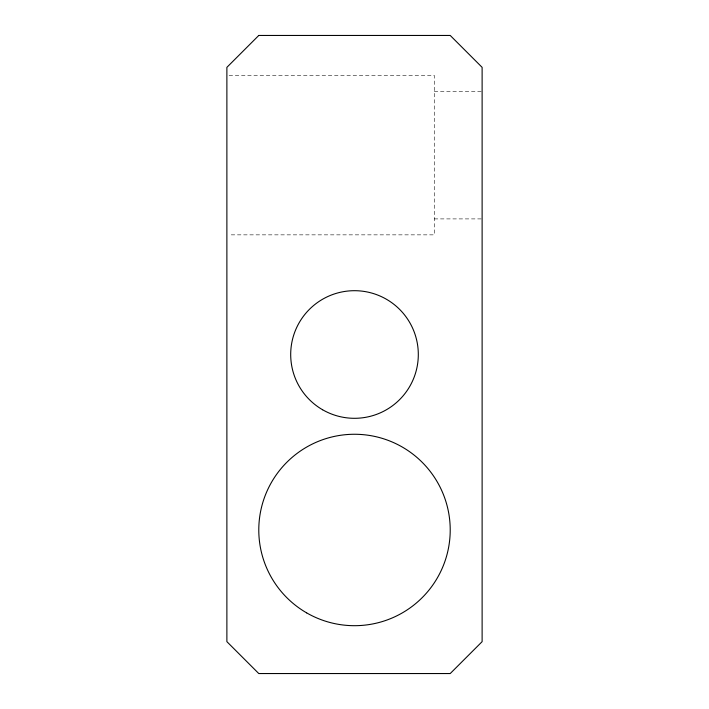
<?xml version="1.0" encoding="UTF-8"?>
<svg xmlns="http://www.w3.org/2000/svg" width="709" height="709" viewBox="0 0 709 709"><rect width="100%" height="100%" fill="white"/><g stroke="black" fill="none" stroke-linecap="round" stroke-linejoin="round"><path stroke-width="0.53" stroke-dasharray="3.54 2.66" d="M229.087 75.331L434.262 75.331L434.262 234.856L229.087 234.856M434.262 91.284L482.12 91.284M434.262 218.904L482.12 218.904"/><path stroke-width="1.06" d="M258.785 35.45L226.88 67.355L226.88 641.645L258.785 673.55L450.215 673.55L482.12 641.645L482.12 67.355L450.215 35.45L258.785 35.45M306.642 612.868A95.715 95.715 0 0 0 450.215 529.977A95.715 95.715 0 0 0 306.642 447.087A95.715 95.715 0 0 0 306.642 612.868M322.595 409.758A63.81 63.81 0 0 0 418.31 354.5A63.81 63.81 0 0 0 322.595 299.242A63.81 63.81 0 0 0 322.595 409.758"/></g></svg>
